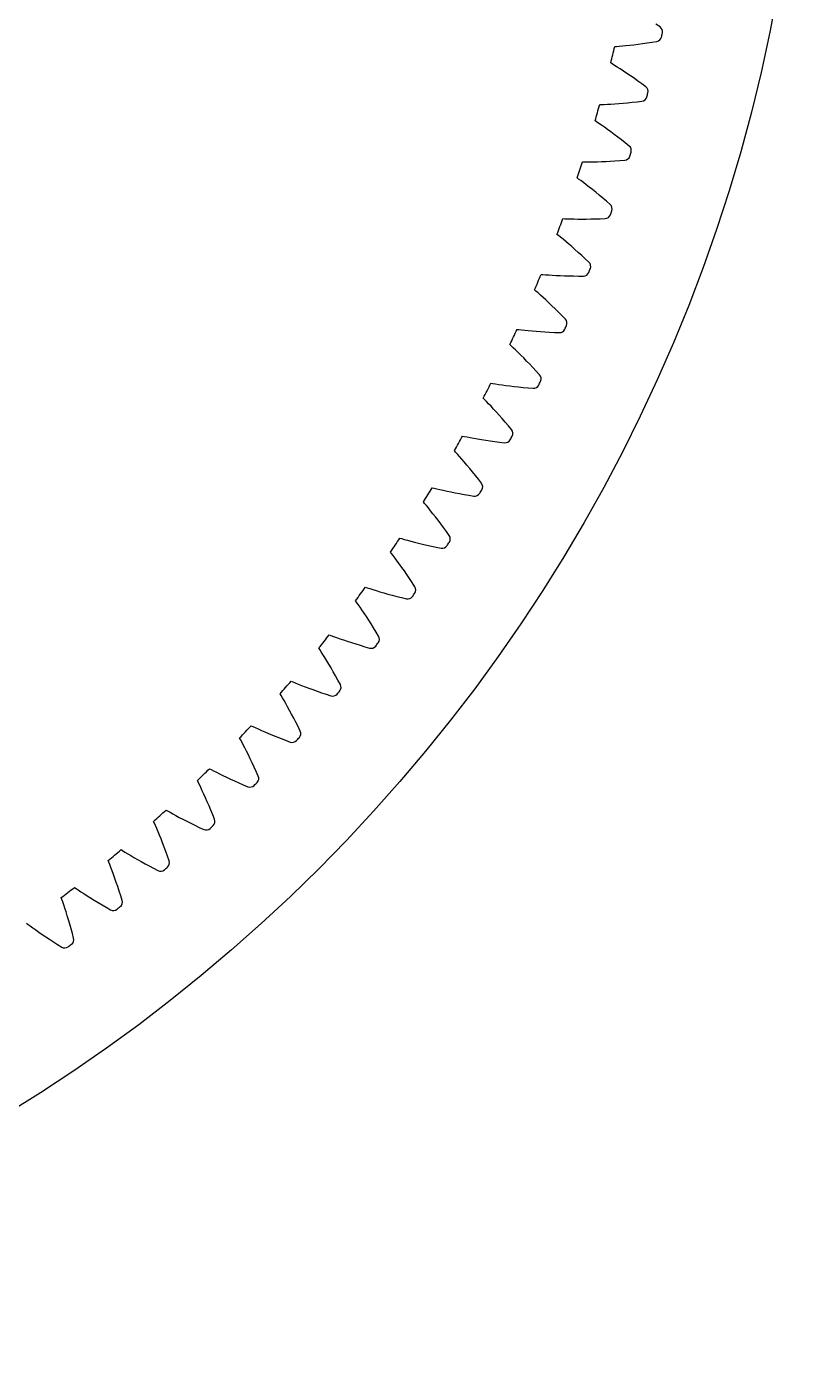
# Model space of a CAD drawing. Header units: millimetres. Extents: x -86 to 86, y -86 to 86.
# Drawn here: x 45.4 to 85.7, y -85.7 to -17 of the extents above; entities that cross this region are included whole.
import ezdxf

# ---------------------------------------------------------------- set-up
doc = ezdxf.new("R2010")
doc.units = ezdxf.units.MM

msp = doc.modelspace()

# ---------------------------------------------------------------- linework, layer by layer
at = {"layer": 'fixed_ring'}
for p, q in [((78.239005, -16.995863), (78.024152, -16.85173)), ((77.098837, -17.887931), (77.328956, -17.857765)), ((77.328956, -17.857765), (77.568283, -17.824337)), ((77.568283, -17.824337), (77.816144, -17.787546)), ((77.816144, -17.787546), (78.071824, -17.748002)), ((75.891629, -18.01279), (75.987383, -18.005027)), ((75.987383, -18.005027), (76.127547, -17.992974)), ((76.127547, -17.992974), (76.291561, -17.977848)), ((76.291561, -17.977848), (76.473383, -17.959814)), ((76.473383, -17.959814), (76.669798, -17.938863)), ((76.669798, -17.938863), (76.878761, -17.914931)), ((76.878761, -17.914931), (77.098837, -17.887931)), ((75.767931, -18.907247), (75.68644, -18.856371)), ((75.886901, -18.98233), (75.767931, -18.907247)), ((76.025644, -19.071097), (75.886901, -18.98233)), ((76.17887, -19.170627), (76.025644, -19.071097)), ((76.343719, -19.27945), (76.17887, -19.170627)), ((76.518346, -19.396685), (76.343719, -19.27945)), ((76.701434, -19.521749), (76.518346, -19.396685)), ((76.89199, -19.654237), (76.701434, -19.521749)), ((77.089226, -19.793854), (76.89199, -19.654237)), ((77.2925, -19.940376), (77.089226, -19.793854)), ((77.501453, -20.092936), (77.2925, -19.940376)), ((75.115503, -21.015736), (75.21149, -21.011785)), ((75.21149, -21.011785), (75.352023, -21.005315)), ((75.352023, -21.005315), (75.516508, -20.996721)), ((75.516508, -20.996721), (75.698903, -20.98593)), ((75.698903, -20.98593), (75.895996, -20.972804)), ((75.895996, -20.972804), (76.105745, -20.957199)), ((76.105745, -20.957199), (76.326721, -20.938969)), ((76.326721, -20.938969), (76.557857, -20.917977)), ((76.557857, -20.917977), (76.798323, -20.894089)), ((76.798323, -20.894089), (77.047451, -20.867182)), ((77.047451, -20.867182), (77.304502, -20.837834)), ((74.956342, -21.904568), (74.876939, -21.850492)), ((75.072233, -21.984321), (74.956342, -21.904568)), ((75.207338, -22.078534), (75.072233, -21.984321)), ((75.356485, -22.184077), (75.207338, -22.078534)), ((75.516878, -22.299368), (75.356485, -22.184077)), ((75.686705, -22.423452), (75.516878, -22.299368)), ((75.864677, -22.555697), (75.686705, -22.423452)), ((76.049815, -22.695656), (75.864677, -22.555697)), ((76.241345, -22.843003), (76.049815, -22.695656)), ((76.438632, -22.997491), (76.241345, -22.843003)), ((76.641355, -23.158238), (76.438632, -22.997491)), ((74.220604, -23.985451), (74.316672, -23.98532)), ((74.316672, -23.98532), (74.457351, -23.984442)), ((74.457351, -23.984442), (74.622048, -23.982395)), ((74.622048, -23.982395), (74.804728, -23.978863)), ((74.804728, -23.978863), (75.002186, -23.973583)), ((75.002186, -23.973583), (75.21239, -23.966329)), ((75.21239, -23.966329), (75.433916, -23.956899)), ((75.433916, -23.956899), (75.665704, -23.945113)), ((75.665704, -23.945113), (75.90693, -23.930804)), ((75.90693, -23.930804), (76.156931, -23.913823)), ((76.156931, -23.913823), (76.414945, -23.894717)), ((74.026232, -24.867253), (73.949042, -24.810064)), ((74.138861, -24.951551), (74.026232, -24.867253)), ((74.270113, -25.051061), (74.138861, -24.951551)), ((74.414947, -25.16245), (74.270113, -25.051061)), ((74.570629, -25.284026), (74.414947, -25.16245)), ((74.735389, -25.414764), (74.570629, -25.284026)), ((74.907963, -25.553979), (74.735389, -25.414764)), ((75.08739, -25.701189), (74.907963, -25.553979)), ((75.27291, -25.856034), (75.08739, -25.701189)), ((75.463899, -26.018243), (75.27291, -25.856034)), ((75.660071, -26.186922), (75.463899, -26.018243)), ((73.208347, -26.917241), (73.304345, -26.920929)), ((73.304345, -26.920929), (73.444947, -26.925644)), ((73.444947, -26.925644), (73.609595, -26.930147)), ((73.609595, -26.930147), (73.792271, -26.93388)), ((73.792271, -26.93388), (73.989783, -26.936455)), ((73.989783, -26.936455), (74.200109, -26.937564)), ((74.200109, -26.937564), (74.421835, -26.936949)), ((74.421835, -26.936949), (74.653909, -26.934386)), ((74.653909, -26.934386), (74.895513, -26.929679)), ((74.895513, -26.929679), (75.145991, -26.922651)), ((75.145991, -26.922651), (75.40456, -26.913818)), ((72.979072, -27.790618), (72.904216, -27.730405)), ((73.08826, -27.879327), (72.979072, -27.790618)), ((73.215452, -27.983976), (73.08826, -27.879327)), ((73.355743, -28.101035), (73.215452, -27.983976)), ((73.506468, -28.228705), (73.355743, -28.101035)), ((73.665901, -28.36589), (73.506468, -28.228705)), ((73.832803, -28.511856), (73.665901, -28.36589)), ((74.006236, -28.666082), (73.832803, -28.511856)), ((74.185453, -28.828181), (74.006236, -28.666082)), ((74.369843, -28.997855), (74.185453, -28.828181)), ((74.559154, -29.1742), (74.369843, -28.997855)), ((72.080333, -29.806469), (72.176108, -29.813971)), ((72.176108, -29.813971), (72.316412, -29.824272)), ((72.316412, -29.824272), (72.480751, -29.835317)), ((72.480751, -29.835317), (72.663133, -29.84631)), ((72.663133, -29.84631), (72.860387, -29.856735)), ((72.860387, -29.856735), (73.070503, -29.866205)), ((73.070503, -29.866205), (73.292078, -29.874405)), ((73.292078, -29.874405), (73.52407, -29.881071)), ((73.52407, -29.881071), (73.76567, -29.885973)), ((73.76567, -29.885973), (74.016229, -29.888908)), ((74.016229, -29.888908), (74.274946, -29.890362)), ((71.816516, -30.67004), (71.744113, -30.606899)), ((71.922091, -30.76302), (71.816516, -30.67004)), ((72.045022, -30.872643), (71.922091, -30.76302)), ((72.180548, -30.995187), (72.045022, -30.872643)), ((72.326079, -31.128748), (72.180548, -30.995187)), ((72.479931, -31.272163), (72.326079, -31.128748)), ((72.640899, -31.424649), (72.479931, -31.272163)), ((72.808063, -31.585649), (72.640899, -31.424649)), ((72.980694, -31.754744), (72.808063, -31.585649)), ((73.158192, -31.931615), (72.980694, -31.754744)), ((73.340342, -32.115347), (73.158192, -31.931615)), ((70.838345, -32.648567), (70.933745, -32.65987)), ((70.933745, -32.65987), (71.073529, -32.675741)), ((71.073529, -32.675741), (71.237299, -32.693311)), ((71.237299, -32.693311), (71.4191, -32.711546)), ((71.4191, -32.711546), (71.615784, -32.729806)), ((71.615784, -32.729806), (71.825357, -32.747621)), ((71.825357, -32.747621), (72.046431, -32.764624)), ((72.046431, -32.764624), (72.277974, -32.780508)), ((72.277974, -32.780508), (72.519188, -32.795011)), ((72.519188, -32.795011), (72.769433, -32.807905)), ((72.769433, -32.807905), (73.027887, -32.819644)), ((70.540404, -33.500967), (70.470568, -33.434997)), ((70.642199, -33.59807), (70.540404, -33.500967)), ((70.760675, -33.712494), (70.642199, -33.59807)), ((70.891221, -33.840329), (70.760675, -33.712494)), ((71.031327, -33.979571), (70.891221, -33.840329)), ((71.179356, -34.128989), (71.031327, -33.979571)), ((71.334134, -34.287754), (71.179356, -34.128989)), ((71.494765, -34.455272), (71.334134, -34.287754)), ((71.660537, -34.631097), (71.494765, -34.455272)), ((71.830863, -34.814884), (71.660537, -34.631097)), ((72.005565, -35.005713), (71.830863, -34.814884)), ((69.484347, -35.43904), (69.579222, -35.454128)), ((69.579222, -35.454128), (69.718264, -35.475544)), ((69.718264, -35.475544), (69.881206, -35.49961)), ((69.881206, -35.49961), (70.062139, -35.525059)), ((70.062139, -35.525059), (70.257941, -35.551123)), ((70.257941, -35.551123), (70.46664, -35.577257)), ((70.46664, -35.577257), (70.686863, -35.603035)), ((70.686863, -35.603035), (70.917592, -35.628112)), ((70.917592, -35.628112), (71.158039, -35.652194)), ((71.158039, -35.652194), (71.407574, -35.675026)), ((71.407574, -35.675026), (71.665356, -35.697031)), ((69.152753, -36.278921), (69.085595, -36.210227)), ((69.250607, -36.379995), (69.152753, -36.278921)), ((69.36444, -36.499039), (69.250607, -36.379995)), ((69.489801, -36.631963), (69.36444, -36.499039)), ((69.62426, -36.776664), (69.489801, -36.631963)), ((69.766232, -36.931849), (69.62426, -36.776664)), ((69.914575, -37.096643), (69.766232, -36.931849)), ((70.06842, -37.270414), (69.914575, -37.096643)), ((70.22707, -37.45269), (70.06842, -37.270414)), ((70.389955, -37.643104), (70.22707, -37.45269)), ((70.556932, -37.840727), (70.389955, -37.643104)), ((68.020479, -38.173478), (68.11468, -38.192325)), ((68.11468, -38.192325), (68.252761, -38.219252)), ((68.252761, -38.219252), (68.414617, -38.249777)), ((68.414617, -38.249777), (68.594395, -38.282399)), ((68.594395, -38.282399), (68.789006, -38.316227)), ((68.789006, -38.316227), (68.996501, -38.350637)), ((68.996501, -38.350637), (69.215525, -38.385151)), ((69.215525, -38.385151), (69.445075, -38.41938)), ((69.445075, -38.41938), (69.684374, -38.453003)), ((69.684374, -38.453003), (69.932804, -38.485738)), ((67.655757, -38.999512), (67.591383, -38.928202)), ((67.749515, -39.104396), (67.655757, -38.999512)), ((67.858525, -39.227871), (67.749515, -39.104396)), ((69.932804, -38.485738), (70.189508, -38.517973)), ((67.978503, -39.365674), (67.858525, -39.227871)), ((68.107103, -39.515606), (67.978503, -39.365674)), ((68.242793, -39.676313), (68.107103, -39.515606)), ((68.384467, -39.846874), (68.242793, -39.676313)), ((68.531282, -40.026624), (68.384467, -39.846874)), ((68.68256, -40.215064), (68.531282, -40.026624)), ((68.837746, -40.411803), (68.68256, -40.215064)), ((68.996734, -40.615908), (68.837746, -40.411803)), ((66.449058, -40.847555), (66.542435, -40.870132)), ((66.542435, -40.870132), (66.679336, -40.902528)), ((66.679336, -40.902528), (66.839851, -40.939464)), ((66.839851, -40.939464), (67.01819, -40.979207)), ((67.01819, -40.979207), (67.211302, -41.020746)), ((67.211302, -41.020746), (67.417265, -41.063378)), ((67.417265, -41.063378), (67.634744, -41.106571)), ((67.634744, -41.106571), (67.862751, -41.1499)), ((67.862751, -41.1499), (68.100524, -41.193009)), ((68.100524, -41.193009), (68.347456, -41.235596)), ((66.051784, -41.658436), (65.990296, -41.584623)), ((66.141298, -41.766964), (66.051784, -41.658436)), ((66.245313, -41.894676), (66.141298, -41.766964)), ((66.359717, -42.03714), (66.245313, -41.894676)), ((68.347456, -41.235596), (68.602676, -41.278011)), ((66.482255, -42.192066), (66.359717, -42.03714)), ((66.611448, -42.35804), (66.482255, -42.192066)), ((66.74623, -42.534099), (66.611448, -42.35804)), ((66.885782, -42.719544), (66.74623, -42.534099)), ((67.029449, -42.913849), (66.885782, -42.719544)), ((67.17669, -43.116602), (67.029449, -42.913849)), ((67.327438, -43.326867), (67.17669, -43.116602)), ((64.772566, -43.457044), (64.864972, -43.483316)), ((64.864972, -43.483316), (65.000477, -43.521128)), ((65.000477, -43.521128), (65.159397, -43.564416)), ((65.159397, -43.564416), (65.336014, -43.611218)), ((65.336014, -43.611218), (65.527323, -43.660402)), ((65.527323, -43.660402), (65.731428, -43.711188)), ((65.731428, -43.711188), (65.947017, -43.762994)), ((65.947017, -43.762994), (66.173122, -43.815353)), ((66.173122, -43.815353), (66.408993, -43.867882)), ((66.408993, -43.867882), (66.654037, -43.920251)), ((66.654037, -43.920251), (66.907368, -43.97278)), ((64.343369, -44.251489), (64.284864, -44.17529)), ((64.428497, -44.363491), (64.343369, -44.251489)), ((64.527353, -44.495236), (64.428497, -44.363491)), ((64.636003, -44.642136), (64.527353, -44.495236)), ((64.752284, -44.801812), (64.636003, -44.642136)), ((64.874777, -44.972791), (64.752284, -44.801812)), ((65.002452, -45.154069), (64.874777, -44.972791)), ((65.134521, -45.344915), (65.002452, -45.154069)), ((62.993656, -45.997818), (63.084945, -46.027743)), ((65.27035, -45.544778), (65.134521, -45.344915)), ((65.409414, -45.753225), (65.27035, -45.544778)), ((65.551684, -45.969317), (65.409414, -45.753225)), ((62.533214, -46.774572), (62.477785, -46.696107)), ((63.084945, -46.027743), (63.218839, -46.070912)), ((63.218839, -46.070912), (63.375912, -46.120485)), ((63.375912, -46.120485), (63.55053, -46.174272)), ((63.55053, -46.174272), (63.739731, -46.231022)), ((63.739731, -46.231022), (63.941656, -46.289883)), ((63.941656, -46.289883), (64.155015, -46.350218)), ((64.155015, -46.350218), (64.378859, -46.411526)), ((64.378859, -46.411526), (64.612456, -46.47339)), ((64.612456, -46.47339), (64.855224, -46.53546)), ((64.855224, -46.53546), (65.106267, -46.598019)), ((62.613822, -46.889869), (62.533214, -46.774572)), ((62.707362, -47.025441), (62.613822, -46.889869)), ((62.810086, -47.176544), (62.707362, -47.025441)), ((62.919927, -47.340717), (62.810086, -47.176544)), ((63.035525, -47.516431), (62.919927, -47.340717)), ((63.155893, -47.702641), (63.035525, -47.516431)), ((63.28027, -47.898587), (63.155893, -47.702641)), ((63.408045, -48.103692), (63.28027, -47.898587)), ((61.115141, -48.46586), (61.205167, -48.499391)), ((61.205167, -48.499391), (61.337239, -48.547849)), ((61.337239, -48.547849), (61.492217, -48.603627)), ((61.492217, -48.603627), (61.664558, -48.664314)), ((61.664558, -48.664314), (61.851354, -48.728541)), ((61.851354, -48.728541), (62.050779, -48.795383)), ((63.538713, -48.317503), (63.408045, -48.103692)), ((63.672279, -48.53908), (63.538713, -48.317503)), ((60.624181, -49.223694), (60.571915, -49.143088)), ((60.700142, -49.342106), (60.624181, -49.223694)), ((60.788218, -49.481289), (60.700142, -49.342106)), ((62.050779, -48.795383), (62.261571, -48.864154)), ((62.261571, -48.864154), (62.482801, -48.934312)), ((62.482801, -48.934312), (62.713753, -49.005414)), ((62.713753, -49.005414), (62.953861, -49.077087)), ((62.953861, -49.077087), (63.202219, -49.149576)), ((60.884853, -49.636356), (60.788218, -49.481289)), ((60.98808, -49.804766), (60.884853, -49.636356)), ((61.096601, -49.984937), (60.98808, -49.804766)), ((61.209471, -50.175785), (61.096601, -49.984937)), ((61.32596, -50.376521), (61.209471, -50.175785)), ((61.44548, -50.586544), (61.32596, -50.376521)), ((61.567543, -50.80538), (61.44548, -50.586544)), ((61.692194, -51.032092), (61.567543, -50.80538)), ((58.619288, -51.594984), (58.570269, -51.512364)), ((59.139989, -50.857268), (59.228611, -50.894351)), ((59.228611, -50.894351), (59.358652, -50.948022)), ((59.358652, -50.948022), (59.51129, -51.009917)), ((59.51129, -51.009917), (59.681082, -51.077407)), ((59.681082, -51.077407), (59.865177, -51.14901)), ((59.865177, -51.14901), (60.061787, -51.223728)), ((60.061787, -51.223728), (60.269678, -51.300825)), ((60.269678, -51.300825), (60.487944, -51.379722)), ((60.487944, -51.379722), (60.715887, -51.45995)), ((60.715887, -51.45995), (60.952956, -51.541112)), ((58.690482, -51.716322), (58.619288, -51.594984)), ((58.772955, -51.858896), (58.690482, -51.716322)), ((58.863348, -52.017683), (58.772955, -51.858896)), ((58.959799, -52.190064), (58.863348, -52.017683)), ((59.061071, -52.374406), (58.959799, -52.190064)), ((60.952956, -51.541112), (61.198235, -51.623419)), ((59.166264, -52.569591), (59.061071, -52.374406)), ((59.27468, -52.7748), (59.166264, -52.569591)), ((59.385756, -52.989409), (59.27468, -52.7748)), ((57.071325, -53.16826), (57.158403, -53.208837)), ((57.158403, -53.208837), (57.286207, -53.267636)), ((57.286207, -53.267636), (57.436264, -53.33555)), ((57.436264, -53.33555), (57.603239, -53.409737)), ((57.603239, -53.409737), (57.784341, -53.488602)), ((57.784341, -53.488602), (57.977825, -53.571078)), ((57.977825, -53.571078), (58.182487, -53.656378)), ((59.499023, -53.212925), (59.385756, -52.989409)), ((59.614562, -53.444413), (59.499023, -53.212925)), ((56.521707, -53.884692), (56.476011, -53.800188)), ((56.58802, -54.008764), (56.521707, -53.884692)), ((56.66476, -54.154504), (56.58802, -54.008764)), ((56.748769, -54.31676), (56.66476, -54.154504)), ((58.182487, -53.656378), (58.397443, -53.743891)), ((58.397443, -53.743891), (58.622017, -53.833118)), ((58.622017, -53.833118), (58.855671, -53.923641)), ((58.855671, -53.923641), (59.097484, -54.015634)), ((56.83829, -54.492838), (56.748769, -54.31676)), ((56.932154, -54.681061), (56.83829, -54.492838)), ((57.029503, -54.880274), (56.932154, -54.681061)), ((57.129675, -55.089631), (57.029503, -54.880274)), ((54.91242, -55.395182), (54.997815, -55.439189)), ((54.997815, -55.439189), (55.123181, -55.503022)), ((55.123181, -55.503022), (55.270419, -55.576849)), ((55.270419, -55.576849), (55.434312, -55.657616)), ((57.232131, -55.308486), (57.129675, -55.089631)), ((57.336422, -55.536328), (57.232131, -55.308486)), ((57.442667, -55.772227), (57.336422, -55.536328)), ((54.334753, -56.089196), (54.292453, -56.002942)), ((54.396081, -56.215807), (54.334753, -56.089196)), ((54.466966, -56.364483), (54.396081, -56.215807)), ((55.434312, -55.657616), (55.612136, -55.743618)), ((55.612136, -55.743618), (55.802188, -55.833721)), ((55.802188, -55.833721), (56.003297, -55.92709)), ((56.003297, -55.92709), (56.214604, -56.02308)), ((56.214604, -56.02308), (56.435453, -56.121164)), ((56.435453, -56.121164), (56.665324, -56.220905)), ((56.665324, -56.220905), (56.903288, -56.322439)), ((54.544458, -56.52995), (54.466966, -56.364483)), ((54.626908, -56.709449), (54.544458, -56.52995)), ((54.713214, -56.901255), (54.626908, -56.709449)), ((54.802567, -57.10418), (54.713214, -56.901255)), ((52.666686, -57.534513), (52.750265, -57.58188)), ((52.750265, -57.58188), (52.872994, -57.650647)), ((52.872994, -57.650647), (53.01718, -57.730269)), ((54.894337, -57.317354), (54.802567, -57.10418)), ((54.988011, -57.540109), (54.894337, -57.317354)), ((55.083161, -57.771917), (54.988011, -57.540109)), ((52.061885, -58.205012), (52.023047, -58.117145)), ((52.118131, -58.333961), (52.061885, -58.205012)), ((52.183049, -58.485338), (52.118131, -58.333961)), ((53.01718, -57.730269), (53.177733, -57.817488)), ((53.177733, -57.817488), (53.351997, -57.910492)), ((53.351997, -57.910492), (53.538317, -58.008079)), ((53.538317, -58.008079), (53.735555, -58.10937)), ((53.735555, -58.10937), (53.942878, -58.213685)), ((53.942878, -58.213685), (54.159653, -58.320472)), ((54.159653, -58.320472), (54.385377, -58.429272)), ((55.179944, -58.011853), (55.083161, -57.771917)), ((52.253901, -58.653755), (52.183049, -58.485338)), ((52.32915, -58.836389), (52.253901, -58.653755)), ((52.407762, -59.031475), (52.32915, -58.836389)), ((52.488977, -59.237792), (52.407762, -59.031475)), ((54.385377, -58.429272), (54.619117, -58.540186)), ((50.337676, -59.58287), (50.419306, -59.633522)), ((50.419306, -59.633522), (50.539204, -59.707114)), ((50.539204, -59.707114), (50.68011, -59.792405)), ((52.572199, -59.454446), (52.488977, -59.237792)), ((52.656943, -59.680749), (52.572199, -59.454446)), ((52.742802, -59.916157), (52.656943, -59.680749)), ((49.706696, -60.228795), (49.671383, -60.139453)), ((49.757771, -60.359877), (49.706696, -60.228795)), ((49.816619, -60.513715), (49.757771, -60.359877)), ((50.68011, -59.792405), (50.837069, -59.885938)), ((50.837069, -59.885938), (51.007498, -59.985797)), ((51.007498, -59.985797), (51.18979, -60.090715)), ((51.18979, -60.090715), (51.382845, -60.199767)), ((51.382845, -60.199767), (51.585858, -60.312242)), ((51.585858, -60.312242), (51.798215, -60.427563)), ((51.798215, -60.427563), (52.019435, -60.545251)), ((52.829969, -60.159751), (52.742802, -59.916157)), ((49.880721, -60.684816), (49.816619, -60.513715)), ((49.948649, -60.870298), (49.880721, -60.684816)), ((50.019443, -61.068354), (49.948649, -60.870298)), ((50.092391, -61.277737), (50.019443, -61.068354)), ((52.019435, -60.545251), (52.248581, -60.66537)), ((47.929072, -61.537014), (48.008623, -61.590872)), ((48.008623, -61.590872), (48.1255, -61.669172)), ((48.1255, -61.669172), (48.262905, -61.759998)), ((48.262905, -61.759998), (48.416021, -61.859697)), ((50.166934, -61.497528), (50.092391, -61.277737)), ((50.242614, -61.727022), (50.166934, -61.497528)), ((50.319046, -61.965657), (50.242614, -61.727022)), ((47.272911, -62.157342), (47.241177, -62.066667)), ((47.318734, -62.290352), (47.272911, -62.157342)), ((47.37142, -62.446408), (47.318734, -62.290352)), ((47.428668, -62.619922), (47.37142, -62.446408)), ((48.416021, -61.859697), (48.582345, -61.966253)), ((48.582345, -61.966253), (48.760322, -62.078334)), ((48.760322, -62.078334), (48.948889, -62.194976)), ((48.948889, -62.194976), (49.147269, -62.315433)), ((49.147269, -62.315433), (49.354874, -62.439105)), ((49.354874, -62.439105), (49.57124, -62.565495)), ((50.396459, -62.212524), (50.319046, -61.965657)), ((47.489168, -62.807958), (47.428668, -62.619922)), ((47.552033, -63.008672), (47.489168, -62.807958)), ((47.616598, -63.22079), (47.552033, -63.008672)), ((49.57124, -62.565495), (49.795429, -62.694629)), ((45.444682, -63.393855), (45.522029, -63.450833)), ((45.522029, -63.450833), (45.635701, -63.533718)), ((45.635701, -63.533718), (45.769386, -63.629935)), ((45.769386, -63.629935), (45.918417, -63.735643)), ((45.918417, -63.735643), (46.080373, -63.848727)), ((46.080373, -63.848727), (46.253754, -63.967795)), ((47.682344, -63.443371), (47.616598, -63.22079)), ((47.74884, -63.675691), (47.682344, -63.443371)), ((47.815725, -63.917177), (47.74884, -63.675691)), ((46.253754, -63.967795), (46.437534, -64.091842)), ((46.437534, -64.091842), (46.630969, -64.22009)), ((46.630969, -64.22009), (46.833493, -64.351918)), ((46.833493, -64.351918), (47.044663, -64.486811)), ((47.044663, -64.486811), (47.263541, -64.624756)), ((47.883263, -64.166927), (47.815725, -63.917177))]:
    msp.add_line(p, q, dxfattribs=at)
for centre, radius, start, end in [((78.068506, -17.242703), 0.3, 347.545246, 55.366158), ((78.021946, -17.452177), 0.3, 279.570551, 347.391463), ((0, 0), 80.25, 347.391463, 347.545246), ((0, 0), 78, 346.010248, 346.64798), ((77.321275, -20.332803), 0.3, 345.266765, 53.087677), ((0, 0), 80.25, 345.112982, 345.266765), ((0, 0), 78, 343.731767, 344.369499), ((77.266424, -20.54026), 0.3, 277.29207, 345.112982), ((76.451784, -23.390752), 0.3, 342.988284, 50.809196), ((0, 0), 78, 341.453286, 342.091018), ((76.388727, -23.595865), 0.3, 275.013589, 342.834501), ((0, 0), 80.25, 342.834501, 342.988284), ((75.390245, -26.614159), 0.3, 272.735108, 340.55602), ((75.461406, -26.411716), 0.3, 340.709803, 48.530715), ((0, 0), 80.25, 340.55602, 340.709803), ((0, 0), 78, 339.174805, 339.812537), ((0, 0), 80.25, 338.277539, 338.431322), ((74.351708, -29.390917), 0.3, 338.431322, 46.252234), ((0, 0), 78, 336.896324, 337.534056), ((74.272555, -29.590372), 0.3, 270.456627, 338.277539), ((73.124445, -32.323645), 0.3, 336.152841, 43.973753), ((0, 0), 78, 334.617843, 335.255575), ((73.037425, -32.519795), 0.3, 268.178146, 335.999058), ((0, 0), 80.25, 335.999058, 336.152841), ((71.781557, -35.205263), 0.3, 333.87436, 41.695272), ((0, 0), 78, 332.339362, 332.977094), ((71.686807, -35.397798), 0.3, 265.899665, 333.720577), ((0, 0), 80.25, 333.720577, 333.87436), ((0, 0), 78, 330.060881, 330.698613), ((70.222839, -38.219831), 0.3, 263.621184, 331.442096), ((0, 0), 80.25, 331.442096, 331.595879), ((70.325168, -38.031214), 0.3, 331.595879, 39.416791), ((0, 0), 78, 327.7824, 328.420132), ((68.647833, -40.981429), 0.3, 261.342703, 329.163615), ((0, 0), 80.25, 329.163615, 329.317398), ((68.75758, -40.79703), 0.3, 329.317398, 37.13831), ((0, 0), 78, 325.503919, 326.141651), ((66.964281, -43.678228), 0.3, 259.064222, 326.885134), ((0, 0), 80.25, 326.885134, 327.038917), ((67.081272, -43.498338), 0.3, 327.038917, 34.859829), ((0, 0), 78, 323.225438, 323.86317), ((65.298895, -46.130866), 0.3, 324.760436, 32.581348), ((65.174845, -46.305962), 0.3, 256.785741, 324.606653), ((0, 0), 80.25, 324.606653, 324.760436), ((0, 0), 78, 320.946957, 321.584689), ((63.413267, -48.690451), 0.3, 322.481954, 30.302867), ((63.282354, -48.860477), 0.3, 254.50726, 322.328172), ((0, 0), 80.25, 322.328172, 322.481954), ((0, 0), 78, 318.668475, 319.306208), ((0, 0), 80.25, 320.049691, 320.203473), ((61.42737, -51.173047), 0.3, 320.203473, 28.024386), ((61.2898, -51.337734), 0.3, 252.228779, 320.049691), ((0, 0), 78, 316.389994, 317.027727), ((59.344343, -53.574727), 0.3, 317.924992, 25.745905), ((59.200335, -53.733815), 0.3, 249.950298, 317.77121), ((0, 0), 80.25, 317.77121, 317.924992), ((0, 0), 78, 314.111513, 314.749246), ((57.017262, -56.044932), 0.3, 247.671817, 315.492729), ((0, 0), 80.25, 315.492729, 315.646511), ((57.167481, -55.891695), 0.3, 315.646511, 23.467424), ((0, 0), 78, 311.833032, 312.470765), ((0, 0), 80.25, 313.214248, 313.36803), ((54.900225, -58.120287), 0.3, 313.36803, 21.188943), ((54.744032, -58.26743), 0.3, 245.393336, 313.214248), ((0, 0), 78, 309.554551, 310.192284), ((52.546161, -60.256978), 0.3, 311.089549, 18.910462), ((52.384242, -60.397796), 0.3, 243.114855, 310.935767), ((0, 0), 80.25, 310.935767, 311.089549), ((0, 0), 78, 307.27607, 307.913803), ((50.10901, -62.298391), 0.3, 308.811068, 16.63198), ((49.941621, -62.43266), 0.3, 240.836374, 308.657286), ((0, 0), 80.25, 308.657286, 308.811068), ((0, 0), 80.25, 306.378805, 306.532587), ((47.592627, -64.241298), 0.3, 306.532587, 14.353499), ((47.420032, -64.368805), 0.3, 238.557893, 306.378805)]:
    msp.add_arc(centre, radius, start, end, dxfattribs=at)
at = {"layer": 'outer'}
msp.add_circle((0, 0), 85.663286, dxfattribs=at)

doc.saveas('drawing.dxf')
